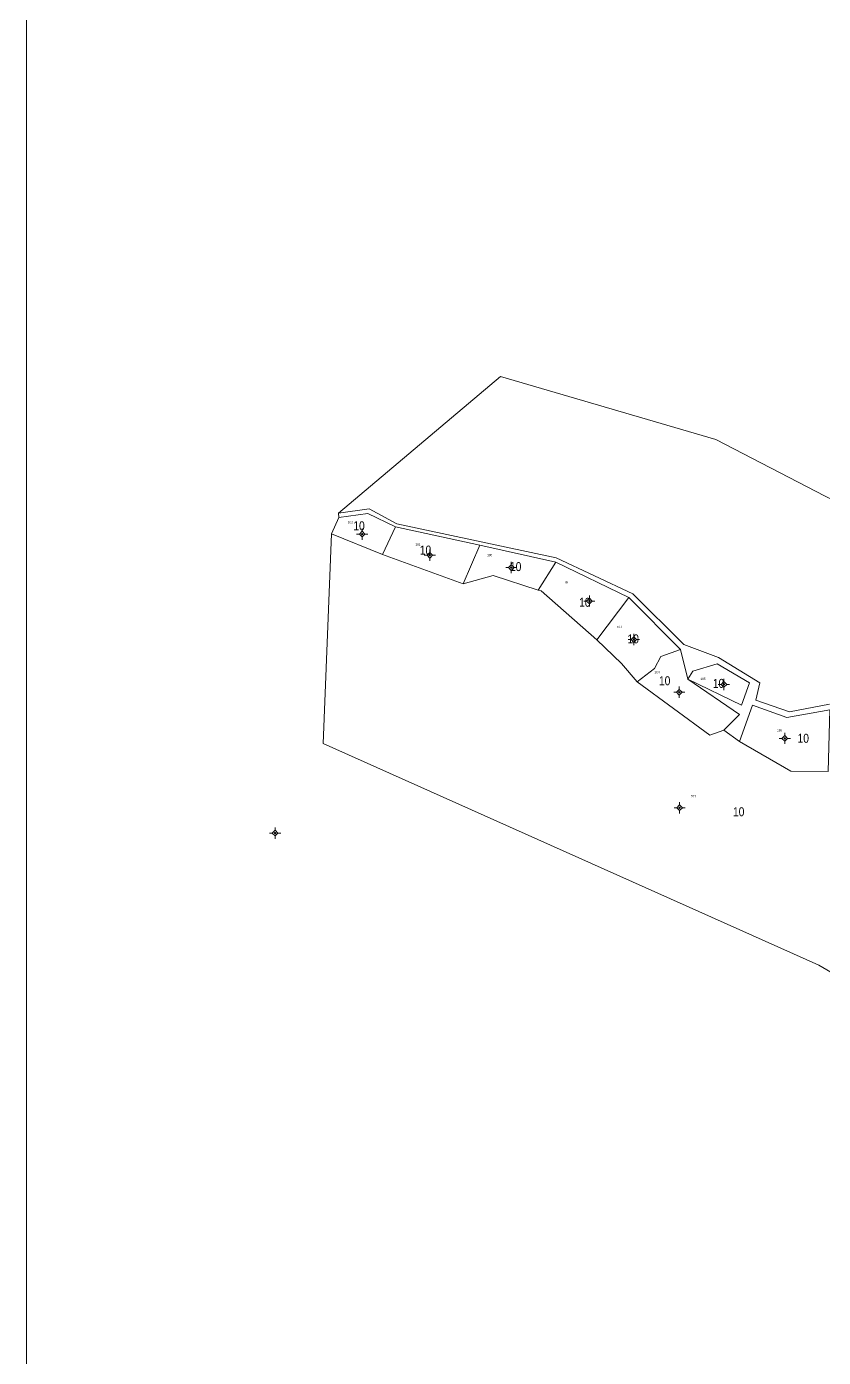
# Model space of a CAD drawing. Header units: metres. Extents: x 343613 to 365037, y 1839984 to 1846362.
# Drawn here: x 364000 to 364177, y 1840295.6 to 1840591.3 of the extents above; entities that cross this region are included whole.
import ezdxf

# ---------------------------------------------------------------- set-up
doc = ezdxf.new("R2010")
doc.units = ezdxf.units.M
doc.header["$LTSCALE"] = 0.2
for name, color, linetype, lineweight in [('10', 7, 'Continuous', 13), ('11', 7, 'Continuous', 13), ('22', 7, 'Continuous', 13)]:
    doc.layers.add(name, color=color, linetype=linetype, lineweight=lineweight)
doc.layers.add('14', color=7, linetype='Continuous')
doc.layers.add('15', color=7, linetype='Continuous')

msp = doc.modelspace()

# ---------------------------------------------------------------- hatches: boundary and pattern name
at = {"layer": '11'}
for points in [[(364074.6798, 1840478.52, 1), (364074.3798, 1840478.52, 1)], [(364089.6998, 1840473.82, 1), (364089.3997, 1840473.82, 1)], [(364107.7998, 1840471.08, 1), (364107.4998, 1840471.08, 1)], [(364125.1398, 1840463.66, 1), (364124.8397, 1840463.66, 1)], [(364135.0198, 1840455.09, 1), (364134.7197, 1840455.09, 1)], [(364155.0298, 1840445.12, 1), (364154.7297, 1840445.12, 1)], [(364145.1198, 1840443.38, 1), (364144.8198, 1840443.38, 1)], [(364168.5298, 1840433.15, 1), (364168.2297, 1840433.15, 1)], [(364145.1898, 1840417.73, 1), (364144.8897, 1840417.73, 1)], [(364055.3398, 1840412.1, 1), (364055.0397, 1840412.1, 1)]]:
    msp.add_hatch(color=256, dxfattribs=at).paths.add_polyline_path(points)

# ---------------------------------------------------------------- linework, layer by layer
at = {"layer": '10'}
for p, q in [((364081.96, 1840480.14), (364079.06, 1840473.96)), ((364081.96, 1840480.14), (364100.63, 1840476.05)), ((364096.95, 1840467.51), (364100.63, 1840476.05)), ((364100.63, 1840476.05), (364117.57, 1840472.26)), ((364079.06, 1840473.96), (364096.95, 1840467.51)), ((364113.65, 1840466.1), (364117.57, 1840472.26)), ((364133.73, 1840464.46), (364117.57, 1840472.26)), ((364126.66, 1840455.05), (364133.73, 1840464.46)), ((364145.23, 1840452.89), (364133.73, 1840464.46)), ((364146.88, 1840446.31), (364145.23, 1840452.89)), ((364154.86, 1840434.98), (364158.3, 1840432.48))]:
    msp.add_line(p, q, dxfattribs=at)
for points in [[(364000, 1840183.44), (364000, 1840824.21), (364000, 1840834.24), (364002.18, 1840827.71)], [(364300.13, 1840416.22), (364259.85, 1840453.66), (364203.64, 1840473.32), (364153.06, 1840499.53), (364105.28, 1840513.57), (364069.27, 1840483.2)], [(364081.96, 1840480.14), (364075.82, 1840483.08), (364069.36, 1840482.22), (364067.73, 1840478.57), (364079.06, 1840473.96)], [(364178.36, 1840440.74), (364169.44, 1840439.04), (364161.96, 1840441.66), (364162.88, 1840445.46), (364153.7, 1840451.1), (364145.96, 1840453.97), (364134.68, 1840465.24), (364117.62, 1840473.23), (364082.24, 1840480.84), (364076.07, 1840484.11), (364069.27, 1840483.2), (364069.36, 1840482.22)], [(364067.73, 1840478.57), (364065.9, 1840432.02), (364175.92, 1840382.76)], [(364096.95, 1840467.51), (364103.59, 1840469.3), (364113.65, 1840466.1)], [(364126.66, 1840455.05), (364114.25, 1840465.95), (364113.65, 1840466.1)], [(364145.23, 1840452.89), (364140.89, 1840451.3), (364139.48, 1840448.7), (364135.6, 1840445.72), (364132.13, 1840449.76), (364126.66, 1840455.05)], [(364146.88, 1840446.31), (364158.31, 1840438.47), (364154.86, 1840434.98), (364151.78, 1840433.87), (364135.6, 1840445.72)], [(364175.92, 1840382.76), (364220.27, 1840356.89), (364235.27, 1840348.14)]]:
    msp.add_lwpolyline(points, dxfattribs=at)
for points in [[(364146.88, 1840446.31), (364147.99, 1840448.04), (364153.38, 1840449.69), (364160.56, 1840445.51), (364158.75, 1840440.54)], [(364178.01, 1840425.79), (364178.41, 1840439.46), (364168.83, 1840437.81), (364161.21, 1840440.51), (364158.3, 1840432.48), (364169.75, 1840425.86)]]:
    msp.add_lwpolyline(points, close=True, dxfattribs=at)
at = {"layer": '11'}
for p, q in [((364073.91, 1840478.52), (364073.28, 1840478.52)), ((364074.53, 1840479.77), (364074.53, 1840479.15)), ((364074.53, 1840477.89), (364074.53, 1840477.27)), ((364075.78, 1840478.52), (364075.15, 1840478.52)), ((364089.55, 1840475.07), (364089.55, 1840474.45)), ((364088.93, 1840473.82), (364088.3, 1840473.82)), ((364089.55, 1840473.19), (364089.55, 1840472.57)), ((364090.8, 1840473.82), (364090.17, 1840473.82)), ((364107.65, 1840472.33), (364107.65, 1840471.71)), ((364107.03, 1840471.08), (364106.4, 1840471.08)), ((364107.65, 1840470.45), (364107.65, 1840469.83)), ((364108.9, 1840471.08), (364108.27, 1840471.08)), ((364124.37, 1840463.66), (364123.74, 1840463.66)), ((364124.99, 1840464.91), (364124.99, 1840464.29)), ((364124.99, 1840463.03), (364124.99, 1840462.41)), ((364126.24, 1840463.66), (364125.61, 1840463.66)), ((364134.25, 1840455.09), (364133.62, 1840455.09)), ((364134.87, 1840456.34), (364134.87, 1840455.71)), ((364134.87, 1840454.47), (364134.87, 1840453.84)), ((364136.12, 1840455.09), (364135.49, 1840455.09)), ((364144.97, 1840444.63), (364144.97, 1840444.01)), ((364154.25, 1840445.12), (364153.63, 1840445.12)), ((364154.88, 1840446.37), (364154.88, 1840445.75)), ((364156.13, 1840445.12), (364155.51, 1840445.12)), ((364144.35, 1840443.38), (364143.72, 1840443.38)), ((364144.97, 1840442.75), (364144.97, 1840442.13)), ((364146.22, 1840443.38), (364145.59, 1840443.38)), ((364154.88, 1840444.49), (364154.88, 1840443.87)), ((364167.75, 1840433.15), (364167.13, 1840433.15)), ((364168.38, 1840434.4), (364168.38, 1840433.77)), ((364169.63, 1840433.15), (364169.01, 1840433.15)), ((364168.38, 1840432.53), (364168.38, 1840431.9)), ((364145.04, 1840418.98), (364145.04, 1840418.35)), ((364144.41, 1840417.73), (364143.79, 1840417.73)), ((364145.04, 1840417.11), (364145.04, 1840416.48)), ((364146.29, 1840417.73), (364145.67, 1840417.73)), ((364054.57, 1840412.1), (364053.94, 1840412.1)), ((364055.19, 1840413.35), (364055.19, 1840412.73)), ((364056.44, 1840412.1), (364055.81, 1840412.1)), ((364055.19, 1840411.47), (364055.19, 1840410.85))]:
    msp.add_line(p, q, dxfattribs=at)
for points in [[(364074.53, 1840479.15), (364073.91, 1840478.52), (364074.53, 1840477.89), (364075.15, 1840478.52)], [(364089.55, 1840474.45), (364088.93, 1840473.82), (364089.55, 1840473.19), (364090.17, 1840473.82)], [(364107.65, 1840471.71), (364107.03, 1840471.08), (364107.65, 1840470.45), (364108.27, 1840471.08)], [(364124.99, 1840464.29), (364124.37, 1840463.66), (364124.99, 1840463.03), (364125.61, 1840463.66)], [(364134.87, 1840455.71), (364134.25, 1840455.09), (364134.87, 1840454.47), (364135.49, 1840455.09)], [(364154.88, 1840445.75), (364154.25, 1840445.12), (364154.88, 1840444.49), (364155.51, 1840445.12)], [(364144.97, 1840444.01), (364144.35, 1840443.38), (364144.97, 1840442.75), (364145.59, 1840443.38)], [(364168.38, 1840433.77), (364167.75, 1840433.15), (364168.38, 1840432.53), (364169.01, 1840433.15)], [(364145.04, 1840418.35), (364144.41, 1840417.73), (364145.04, 1840417.11), (364145.67, 1840417.73)], [(364055.19, 1840412.73), (364054.57, 1840412.1), (364055.19, 1840411.47), (364055.81, 1840412.1)]]:
    msp.add_lwpolyline(points, close=True, dxfattribs=at)
for centre in [(364074.5298, 1840478.52), (364089.5498, 1840473.82), (364107.6498, 1840471.08), (364124.9898, 1840463.66), (364134.8698, 1840455.09), (364154.8798, 1840445.12), (364144.9698, 1840443.38), (364168.3798, 1840433.15), (364145.0397, 1840417.73), (364055.1898, 1840412.1)]:
    msp.add_circle(centre, 0.15, dxfattribs=at)
at = {"layer": '22'}
for p, q in [((364081.96, 1840480.14), (364100.63, 1840476.05)), ((364113.65, 1840466.1), (364117.57, 1840472.26)), ((364133.73, 1840464.46), (364117.57, 1840472.26)), ((364126.66, 1840455.05), (364133.73, 1840464.46))]:
    msp.add_line(p, q, dxfattribs=at)
for points in [[(364000, 1840183.44), (364000, 1841000), (364982.82, 1841000)], [(364069.36, 1840482.22), (364075.82, 1840483.08), (364081.96, 1840480.14)], [(364069.36, 1840482.22), (364067.73, 1840478.57), (364079.06, 1840473.96)], [(364081.96, 1840480.14), (364079.06, 1840473.96), (364096.95, 1840467.51)], [(364096.95, 1840467.51), (364100.63, 1840476.05), (364117.57, 1840472.26)], [(364096.95, 1840467.51), (364103.59, 1840469.3), (364113.65, 1840466.1)], [(364126.66, 1840455.05), (364114.25, 1840465.95), (364113.65, 1840466.1)], [(364146.88, 1840446.31), (364145.23, 1840452.89), (364133.73, 1840464.46)], [(364135.6, 1840445.72), (364132.13, 1840449.76), (364126.66, 1840455.05)], [(364145.23, 1840452.89), (364140.89, 1840451.3), (364139.48, 1840448.7), (364135.6, 1840445.72)], [(364146.88, 1840446.31), (364158.31, 1840438.47), (364154.86, 1840434.98), (364151.78, 1840433.87), (364135.6, 1840445.72)], [(364178.41, 1840439.46), (364168.83, 1840437.81), (364161.21, 1840440.51), (364158.3, 1840432.48), (364169.75, 1840425.86), (364178.01, 1840425.79)]]:
    msp.add_lwpolyline(points, dxfattribs=at)
msp.add_lwpolyline([(364146.88, 1840446.31), (364147.99, 1840448.04), (364153.38, 1840449.69), (364160.56, 1840445.51), (364158.75, 1840440.54)], close=True, dxfattribs=at)

# ---------------------------------------------------------------- texts
at = {"layer": '14', "width": 0.85}
for p in [(364072.57, 1840479.36), (364087.33, 1840473.97), (364107.36, 1840470.31), (364122.71, 1840462.38), (364133.46, 1840454.25), (364140.45, 1840444.94), (364152.42, 1840444.36), (364171.23, 1840432.16), (364156.89, 1840415.84)]:
    msp.add_text('10', height=2, dxfattribs=at).set_placement(p)
at = {"layer": '15'}
for s, width, p in [('102', 0.85, (364071.35, 1840480.9)), ('101', 0.8, (364086.38, 1840475.97)), ('100', 0.85, (364102.29, 1840473.61)), ('99', 0.85, (364119.55, 1840467.56)), ('103', 0.85, (364131.1, 1840457.64)), ('104', 0.85, (364139.46, 1840447.59)), ('105', 0.85, (364149.67, 1840446.11)), ('136', 0.85, (364166.61, 1840434.7)), ('577', 0.85, (364147.58, 1840420.08))]:
    msp.add_text(s, height=0.5, dxfattribs=dict(at, width=width)).set_placement(p)

doc.saveas('drawing.dxf')
